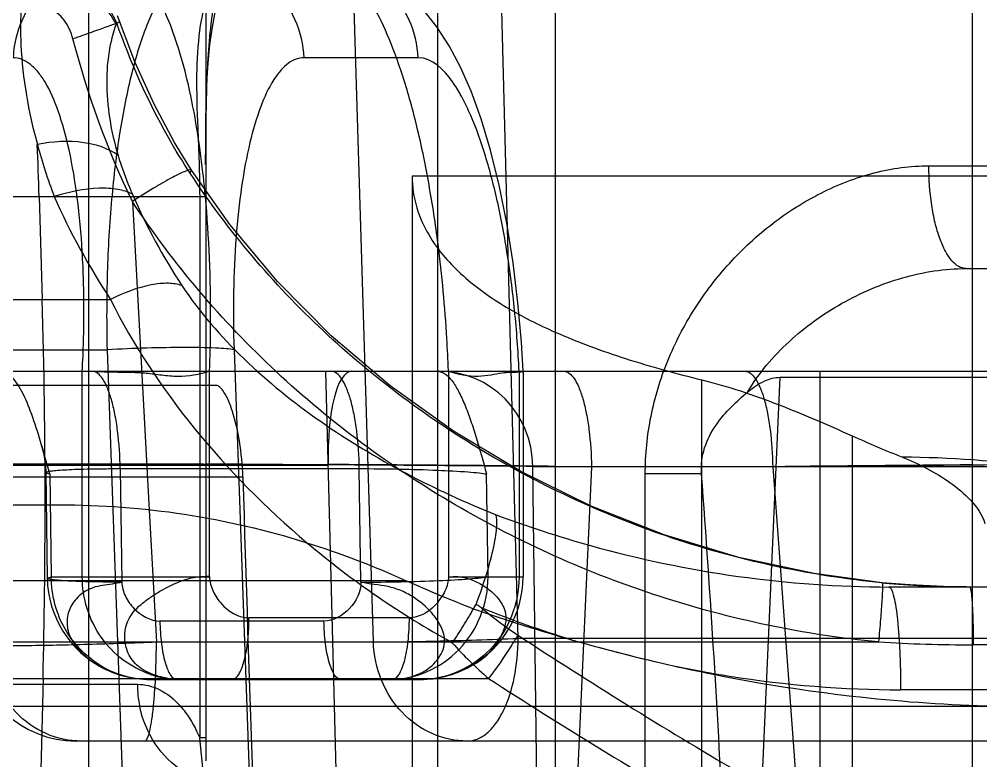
# Model space of a CAD drawing. Header units: millimetres. Extents: x 28656 to 29764, y -21384 to -20601.
# Drawn here: x 29198.267 to 29203.036, y -21147.653 to -21143.971 of the extents above; entities that cross this region are included whole.
import ezdxf

# ---------------------------------------------------------------- set-up
doc = ezdxf.new("R2010")
doc.units = ezdxf.units.MM
doc.header["$LTSCALE"] = 8
doc.layers.add('Cav-cor', color=30, linetype='Continuous')
doc.layers.add('dim', color=3, linetype='Continuous', lineweight=15)

# ---------------------------------------------------------------- blocks, each defined once
blk = doc.blocks.new('20160903.083224')
at = {"layer": 'Cav-cor', "color": 241}
for p, q in [((-24.9954, 14.1027), (-24.9954, 7.4386)), ((-23.2614, 14.1027), (-23.2614, 4.1067)), ((-23.4456, 7.9317), (-23.5553, 12.1647)), ((-24.1635, 7.9139), (-24.2673, 11.3396)), ((-25.5774, 11.2467), (-25.5774, 6.0957)), ((-23.8434, 3.4947), (-23.8434, 11.2467)), ((-21.1914, 3.4947), (-21.1914, 11.2467)), ((-25.4368, 10.9876), (-25.4394, 10.9806)), ((-25.4368, 10.9876), (-25.4213, 10.9918)), ((-23.9411, 10.8144), (-24.5065, 10.8144)), ((-25.0725, 10.2412), (-25.0658, 10.2557)), ((-21.4083, 10.2777), (-19.8493, 10.2777)), ((-23.9714, 10.2267), (-23.9714, 4.7465)), ((-19.185, 10.2267), (-23.9714, 10.2267)), ((-39.9895, 10.1247), (-24.9954, 10.1247)), ((-25.8216, 10.1247), (-25.8062, 9.6147)), ((-25.0252, 10.1247), (-25.0252, 7.4386)), ((-25.3592, 10.0999), (-25.2754, 8.5679)), ((-21.2234, 9.7677), (-17.9008, 9.7677)), ((-40.7306, 9.6147), (-25.4681, 9.6147)), ((-26.6612, 9.3645), (-25.4846, 9.3645)), ((-25.4846, 9.3645), (-25.4055, 7.1643)), ((-24.8546, 9.3645), (-24.7755, 7.1643)), ((-27.124, 9.2577), (-17.8667, 9.2577)), ((-25.6075, 8.2377), (-25.6075, 9.2577)), ((-25.5402, 9.2556), (-25.6075, 9.2577)), ((-24.9767, 8.2377), (-24.9767, 9.2577)), ((-24.3444, 7.1643), (-24.3994, 9.2577)), ((-23.7913, 9.2577), (-23.7914, 9.2607)), ((-23.7906, 9.2577), (-23.7906, 8.2377)), ((-23.441, 9.2577), (-23.441, 8.2377)), ((-23.441, 9.2577), (-23.4212, 9.2559)), ((-23.4212, 9.2558), (-23.4212, 8.2377)), ((-21.9467, 7.1157), (-21.9467, 9.2577)), ((-22.5336, 5.3124), (-22.5336, 9.2147)), ((-22.285, 6.085), (-22.1462, 9.2278)), ((-22.1462, 9.2278), (-19.6151, 9.2278)), ((-24.9439, 9.1877), (-40.3423, 9.1877)), ((-21.7895, 8.9374), (-21.7895, 5.4919)), ((-25.7719, 8.7598), (-25.8091, 8.8914)), ((-26.6006, 8.7922), (-24.3871, 8.7922)), ((-24.8153, 8.7967), (-24.9958, 8.7974)), ((-23.3093, 3.621), (-23.3723, 8.7839)), ((-20.316, 8.7839), (-23.3723, 8.7839)), ((-23.0818, 8.7839), (-23.2608, 8.7857)), ((-23.0818, 8.7839), (-23.223, 5.6877)), ((-22.1829, 8.7839), (-21.9523, 5.6877)), ((-24.8108, 8.7313), (-33.4839, 8.7313)), ((-25.7885, 8.755), (-25.7809, 8.2304)), ((-25.7686, 8.7477), (-25.7719, 8.7598)), ((-25.7686, 8.7477), (-25.7612, 8.2377)), ((-25.4195, 8.7744), (-25.4114, 8.211)), ((-25.4195, 8.7744), (-24.2335, 8.7744)), ((-24.2254, 8.211), (-24.2335, 8.7744)), ((-23.5947, 8.2377), (-23.6021, 8.7477)), ((-22.815, 6.7077), (-22.815, 8.7477)), ((-22.5359, 8.7477), (-22.815, 8.7477)), ((-57.1862, 8.5947), (-25.7221, 8.5947)), ((-25.2754, 8.5679), (-25.2397, 7.9139)), ((-34.5628, 8.2197), (-24.0036, 8.2197)), ((-25.7809, 8.2304), (-25.7612, 8.2377)), ((-25.7612, 8.2377), (-24.9767, 8.2377)), ((-23.7906, 8.2377), (-23.4212, 8.2377)), ((-21.6404, 8.2077), (-21.6401, 8.2078)), ((-5.2623, 8.1867), (-21.6071, 8.1867)), ((-24.4086, 8.0177), (-25.2225, 8.0177)), ((-23.9867, 8.0337), (-24.7806, 8.0337)), ((-18.8754, 7.9317), (-23.4456, 7.9317)), ((-26.0788, 7.9139), (-21.6581, 7.9139)), ((-19.6758, 7.8998), (-21.1881, 7.8998)), ((-25.5034, 7.7837), (-25.5012, 7.7826)), ((-23.6826, 7.7924), (-23.6842, 7.7915)), ((-28.4677, 7.7326), (-23.592, 7.7326)), ((-25.8019, 7.7326), (-25.8354, 6.3618)), ((-25.2751, 7.7277), (-23.9258, 7.7277)), ((-27.3108, 7.7039), (-25.3339, 7.7039)), ((-5.0086, 7.6767), (-21.5484, 7.6767)), ((-31.5858, 7.5947), (-10.4642, 7.5947)), ((-12.4404, 7.4217), (-25.6387, 7.4217)), ((-24.9954, 7.4386), (-25.0252, 7.4385)), ((-25.0072, 7.2702), (-25.0252, 7.4386)), ((-24.9954, 7.4386), (-24.9954, 7.324))]:
    blk.add_line(p, q, dxfattribs=at)
for points in [[(-24.9955, 10.2837), (-24.9953, 10.3866), (-24.9944, 10.49), (-24.9925, 10.5922), (-24.9889, 10.6916), (-24.9828, 10.7877), (-24.9741, 10.8793), (-24.9623, 10.9663), (-24.9472, 11.0483), (-24.9285, 11.1257), (-24.9063, 11.1984), (-24.8802, 11.2662), (-24.8503, 11.329), (-24.8165, 11.3867), (-24.7785, 11.4395), (-24.7358, 11.4874), (-24.6873, 11.5308), (-24.6318, 11.5694), (-24.5665, 11.603)], [(-23.4213, 9.2577), (-23.4297, 9.4029), (-23.4465, 9.5966), (-23.4705, 9.7958), (-23.5018, 9.9932), (-23.5396, 10.1818), (-23.5827, 10.3559), (-23.6295, 10.5114), (-23.679, 10.6474), (-23.7313, 10.7669), (-23.7874, 10.873), (-23.8487, 10.968), (-23.9164, 11.0528), (-23.992, 11.1274), (-24.0755, 11.1903), (-24.166, 11.2399), (-24.2609, 11.2744), (-24.3569, 11.2934), (-24.4304, 11.2977)], [(-25.0658, 10.2557), (-25.1503, 10.3939), (-25.2513, 10.5832), (-25.346, 10.7932), (-25.4329, 11.0226)], [(-21.6401, 8.2078), (-21.978, 8.2533), (-22.3515, 8.3337), (-22.7211, 8.4455), (-23.0827, 8.588), (-23.4324, 8.7601), (-23.7664, 8.9601), (-24.0811, 9.1858), (-24.373, 9.4344), (-24.6388, 9.7026), (-24.8762, 9.9868), (-25.0658, 10.2556)], [(-25.8091, 8.8914), (-25.8014, 8.862), (-25.7903, 8.7903), (-25.7885, 8.7551)], [(-21.2225, 8.1868), (-21.336, 8.1886), (-21.5035, 8.1967), (-21.6401, 8.2078)], [(-25.5034, 7.7838), (-25.4747, 7.7702), (-25.4122, 7.7475), (-25.3453, 7.7328), (-25.2752, 7.7277)], [(-23.9256, 7.7277), (-23.8665, 7.7314), (-23.8085, 7.7424), (-23.7522, 7.7601), (-23.6992, 7.7836), (-23.6832, 7.7922)]]:
    blk.add_lwpolyline(points, dxfattribs=at)
for centre, radius, start, end in [((-59.8858, 9.1015), 34.0795, 1.72049, 2.15661), ((-23.0241, 11.146), 2.9079, 195.1919, 200.5612), ((-30.1238, 9.6588), 5.1484, 6.1397, 6.5216), ((-30.3635, 9.6333), 5.3894, 5.2706, 6.1362), ((-22.5281, 11.5527), 3.5212, 203.9241, 213.3919), ((-22.6036, 11.3372), 3.0058, 203.5542, 213.3971), ((-30.6011, 9.6111), 5.6281, 4.8751, 5.2741), ((-58.9331, 8.6401), 33.1412, 359.9216, 1.68526), ((-18.9915, 15.1791), 6.8401, 245.85452, 248.1337), ((-25.9171, -257.11), 265.9091, 89.553147, 89.670401), ((-25.8664, -251.2286), 260.0274, 89.425867, 89.554218), ((-18.1756, -357.6363), 366.4421, 90.471485, 90.626592), ((-88.1728, 3.8146), 65.8221, 2.714574, 4.298105), ((-62.4113, 8.5885), 36.6193, 358.66072, 0.00978), ((-21.6002, 11.8378), 4.4881, 229.8685, 241.0541), ((-25.271, 8.2377), 0.51, 180.828, 243.1717), ((-25.003, 8.0512), 0.1884, 81.9593, 87.4332), ((-21.314, 14.1876), 6.5459, 245.74009, 248.93905), ((-23.9312, 8.2377), 0.51, 298.9714, 359.9999), ((-21.2003, 12.783), 4.5965, 264.5051, 264.9382), ((-21.2047, 12.727), 4.5403, 264.9309, 269.775), ((-24.0385, 8.2727), 0.2534, 320.7329, 328.6974), ((-27.1544, 10.1496), 4.0564, 329.3051, 329.6603), ((-21.7854, 13.3931), 5.6372, 250.5089, 251.3301), ((-22.68, 9.1672), 1.439, 228.9214, 230.7725), ((-24.7805, 8.1668), 0.1331, 266.2979, 269.9886), ((-20.6587, 16.721), 9.1507, 251.31687, 253.99518), ((-20.6867, 16.626), 9.0516, 253.99944, 254.37354), ((-20.7136, 16.5292), 8.9512, 253.99442, 257.35566), ((-25.6387, 7.9317), 0.51, 183.2377, 270), ((-20.7234, 16.4904), 8.9111, 254.36591, 257.35105), ((-21.1872, 15.7823), 7.8825, 266.57531, 269.99357), ((-25.2703, 8.204), 0.4763, 240.986, 269.4341), ((-23.9319, 8.2392), 0.5115, 270.0767, 299.0048), ((-25.271, 8.1918), 0.4641, 269.5094, 269.9999), ((-25.271, 8.1354), 0.4077, 269.5058, 269.9988), ((-25.1163, 8.2049), 0.4772, 251.3133, 267.4178), ((-25.1172, 8.1939), 0.4662, 267.4657, 269.9975), ((-25.117, 8.1186), 0.3909, 267.0338, 269.9726), ((-24.7915, 7.7043), 0.5425, 180.0376, 191.8102)]:
    blk.add_arc(centre, radius, start, end, dxfattribs=at)
for centre, major_axis, ratio, start_param, end_param in [((-24.2449, 8.7477), (-0.0278, 0.5099), 0.274883, 6.268203, 7.751733), ((-23.8607, 8.7577), (0.2512, 0.4387), 0.954803, 5.264992, 6.783428), ((-21.9354, 5.6877), (-1.3014, 34.9758), 0.079183, 1.480721, 1.56785)]:
    blk.add_ellipse(centre, major_axis=major_axis, ratio=ratio, start_param=start_param, end_param=end_param, dxfattribs=at)
for points, knots in [([(-23.9622, 12.1647), (-24.0626, 12.1648), (-24.2571, 12.134), (-24.5088, 11.9969), (-24.6995, 11.7977), (-24.8861, 11.4659), (-24.9719, 11.0642), (-24.9959, 10.6204), (-24.9955, 10.3729), (-24.9954, 10.2402)], [0, 0, 0, 0, 0.122815, 0.235467, 0.344684, 0.455716, 0.697439, 0.837743, 1, 1, 1, 1]), ([(-24.4513, 11.641), (-24.5203, 11.628), (-24.6488, 11.5845), (-24.8064, 11.4669), (-24.9182, 11.3161), (-24.9911, 11.1407), (-25.0314, 10.9424), (-25.0443, 10.7153), (-25.0342, 10.4403), (-25.0251, 10.2389), (-25.0252, 10.1247)], [0, 0, 0, 0, 0.117587, 0.223176, 0.324705, 0.428355, 0.539033, 0.66227, 0.808624, 1, 1, 1, 1]), ([(-25.4368, 10.9876), (-25.4743, 11.073), (-25.5966, 11.2259), (-25.7772, 11.3016), (-25.8697, 11.3146)], [0, 0, 0, 0, 0.499589, 1, 1, 1, 1]), ([(-25.4612, 11.2977), (-25.523, 11.2977), (-25.6484, 11.2726), (-25.8079, 11.1656), (-25.9176, 11.0056), (-25.9476, 10.8783), (-25.9508, 10.8144)], [0, 0, 0, 0, 0.245567, 0.493688, 0.745468, 1, 1, 1, 1]), ([(-25.8821, 11.2648), (-25.9108, 11.1388), (-25.9266, 10.8389), (-25.8745, 10.545), (-25.8304, 10.384)], [0, 0, 0, 0, 0.43628, 1, 1, 1, 1]), ([(-25.4394, 10.9806), (-25.4803, 11.0591), (-25.6116, 11.1965), (-25.7902, 11.2564), (-25.8821, 11.2649)], [0, 0, 0, 0, 0.489607, 1, 1, 1, 1]), ([(-24.9961, 11.2977), (-25.014, 11.2977), (-25.0517, 11.2909), (-25.1048, 11.2614), (-25.1552, 11.2141), (-25.2238, 11.1215), (-25.2985, 10.9611), (-25.3703, 10.723), (-25.4269, 10.4333), (-25.4664, 10.1022), (-25.4869, 9.7412), (-25.4875, 9.4918), (-25.4846, 9.3645)], [0, 0, 0, 0, 0.025709, 0.053773, 0.086193, 0.124174, 0.21873, 0.338405, 0.48085, 0.642052, 0.817016, 1, 1, 1, 1]), ([(-25.0088, 10.2435), (-25.0255, 10.3898), (-25.0579, 10.5979), (-25.1252, 10.8539), (-25.18, 11.0076), (-25.2409, 11.1312), (-25.3074, 11.2232), (-25.3801, 11.2828), (-25.4358, 11.2977), (-25.4612, 11.2977)], [0, 0, 0, 0, 0.365704, 0.521609, 0.656853, 0.770447, 0.862818, 0.936906, 1, 1, 1, 1]), ([(-24.5065, 10.8144), (-24.5097, 10.8783), (-24.5396, 11.0056), (-24.6494, 11.1656), (-24.8088, 11.2726), (-24.9343, 11.2977), (-24.9961, 11.2977)], [0, 0, 0, 0, 0.254532, 0.506312, 0.754433, 1, 1, 1, 1]), ([(-23.8427, 9.8889), (-23.8553, 9.9877), (-23.884, 10.1781), (-23.9394, 10.4492), (-24.0046, 10.6914), (-24.0779, 10.8988), (-24.1573, 11.067), (-24.2417, 11.1925), (-24.3305, 11.275), (-24.3999, 11.2977), (-24.4307, 11.2977)], [0, 0, 0, 0, 0.18746, 0.362151, 0.52033, 0.658875, 0.775536, 0.869421, 0.942087, 1, 1, 1, 1]), ([(-23.9411, 10.8144), (-23.9443, 10.8783), (-23.9742, 11.0055), (-24.0839, 11.1655), (-24.2433, 11.2725), (-24.3687, 11.2977), (-24.4304, 11.2977)], [0, 0, 0, 0, 0.25453, 0.50631, 0.754432, 1, 1, 1, 1]), ([(-25.6539, 10.9075), (-25.6627, 10.9406), (-25.6897, 11.0037), (-25.7455, 11.0513), (-25.7775, 11.0604)], [0, 0, 0, 0, 0.507542, 1, 1, 1, 1]), ([(-25.4213, 10.9918), (-25.4211, 10.9914), (-25.4235, 10.9908), (-25.4256, 10.9894), (-25.4314, 10.9873), (-25.4385, 10.9845), (-25.4479, 10.981), (-25.464, 10.9749), (-25.4887, 10.966), (-25.523, 10.9536), (-25.563, 10.9394), (-25.6072, 10.9238), (-25.638, 10.913), (-25.6539, 10.9075)], [0, 0, 0, 0, 0.004647, 0.01844, 0.041307, 0.072994, 0.113237, 0.16177, 0.282386, 0.431237, 0.604305, 0.796188, 1, 1, 1, 1]), ([(-25.4394, 10.9806), (-25.4721, 10.8915), (-25.5036, 10.6684), (-25.4653, 10.4482), (-25.4295, 10.3281)], [0, 0, 0, 0, 0.430894, 1, 1, 1, 1]), ([(-25.0725, 10.2412), (-25.1105, 10.299), (-25.2547, 10.536), (-25.3682, 10.7912), (-25.4368, 10.9876)], [0, 0, 0, 0, 0.249497, 1, 1, 1, 1]), ([(-25.6075, 9.2577), (-25.602, 9.3583), (-25.5964, 9.5561), (-25.6043, 9.8441), (-25.6281, 10.1103), (-25.6667, 10.3448), (-25.7186, 10.5384), (-25.7744, 10.6696), (-25.8269, 10.7457), (-25.8657, 10.7844), (-25.9071, 10.8088), (-25.9367, 10.8144), (-25.9508, 10.8144)], [0, 0, 0, 0, 0.180898, 0.355396, 0.517261, 0.660888, 0.781732, 0.876954, 0.914958, 0.947155, 0.974792, 1, 1, 1, 1]), ([(-24.5065, 10.8144), (-24.5199, 10.8144), (-24.5481, 10.8093), (-24.5877, 10.7872), (-24.6251, 10.7517), (-24.6757, 10.6821), (-24.7302, 10.5617), (-24.7818, 10.3831), (-24.8215, 10.1658), (-24.8479, 9.9176), (-24.8599, 9.6468), (-24.858, 9.4599), (-24.8546, 9.3645)], [0, 0, 0, 0, 0.025719, 0.053707, 0.086008, 0.123857, 0.21818, 0.337721, 0.480154, 0.641466, 0.81666, 1, 1, 1, 1]), ([(-23.441, 9.2577), (-23.4456, 9.3585), (-23.46, 9.5569), (-23.497, 9.8449), (-23.5476, 10.1112), (-23.6102, 10.3458), (-23.6723, 10.5151), (-23.7283, 10.6274), (-23.7915, 10.7309), (-23.8721, 10.8144), (-23.9411, 10.8144)], [0, 0, 0, 0, 0.178507, 0.351664, 0.513278, 0.657703, 0.780287, 0.832375, 0.878023, 1, 1, 1, 1]), ([(-25.4295, 10.3281), (-25.4775, 10.3653), (-25.6163, 10.4074), (-25.7549, 10.3982), (-25.8304, 10.384)], [0, 0, 0, 0, 0.441482, 1, 1, 1, 1]), ([(-25.4295, 10.3281), (-25.4248, 10.3123), (-25.4042, 10.2472), (-25.3796, 10.1835), (-25.3589, 10.1361)], [0, 0, 0, 0, 0.241959, 1, 1, 1, 1]), ([(-25.0658, 10.2556), (-25.0674, 10.2581), (-25.0797, 10.2567), (-25.0967, 10.2505), (-25.1263, 10.2375), (-25.1627, 10.2188), (-25.2066, 10.1945), (-25.2733, 10.1552), (-25.3245, 10.1228), (-25.3592, 10.0999)], [0, 0, 0, 0, 0.026293, 0.086223, 0.180596, 0.305912, 0.457144, 0.628173, 1, 1, 1, 1]), ([(-22.815, 8.7477), (-22.815, 8.8437), (-22.7957, 9.0362), (-22.7116, 9.3133), (-22.5782, 9.5704), (-22.4024, 9.8002), (-22.1903, 9.9962), (-21.9485, 10.1503), (-21.6851, 10.2521), (-21.4995, 10.2777), (-21.4083, 10.2777)], [0, 0, 0, 0, 0.126238, 0.252481, 0.378765, 0.505091, 0.63125, 0.756617, 0.880036, 1, 1, 1, 1]), ([(-21.2234, 9.7677), (-21.2359, 9.7677), (-21.2635, 9.7763), (-21.2985, 9.8081), (-21.3297, 9.8565), (-21.3569, 9.9201), (-21.3792, 9.997), (-21.4019, 10.1171), (-21.4083, 10.2125), (-21.4083, 10.2777)], [0, 0, 0, 0, 0.064883, 0.143596, 0.242706, 0.363224, 0.503396, 0.659668, 1, 1, 1, 1]), ([(-21.6404, 8.2077), (-21.9828, 8.2406), (-22.6615, 8.3838), (-23.4504, 8.74), (-24.023, 9.1202), (-24.5489, 9.5597), (-24.8851, 9.9555), (-25.0725, 10.2412)], [0, 0, 0, 0, 0.250758, 0.501006, 0.626036, 0.750898, 1, 1, 1, 1]), ([(-23.9714, 10.2267), (-23.9714, 10.1738), (-23.9558, 10.0716), (-23.8951, 9.9362), (-23.8135, 9.8237), (-23.6882, 9.6976), (-23.5049, 9.569), (-23.3451, 9.4888), (-23.2623, 9.4521)], [0, 0, 0, 0, 0.143122, 0.275031, 0.398139, 0.517276, 0.754731, 1, 1, 1, 1]), ([(-25.3589, 10.1361), (-25.381, 10.1482), (-25.4358, 10.1646), (-25.5682, 10.1709), (-25.6746, 10.1479), (-25.7468, 10.1247)], [0, 0, 0, 0, 0.190891, 0.425054, 1, 1, 1, 1]), ([(-21.6581, 7.9139), (-22.0266, 7.9492), (-22.7576, 8.1022), (-23.6081, 8.484), (-24.2262, 8.8925), (-24.7941, 9.3654), (-25.157, 9.7919), (-25.3592, 10.0999)], [0, 0, 0, 0, 0.250438, 0.500661, 0.625761, 0.750722, 1, 1, 1, 1]), ([(-24.976, 9.2577), (-24.9733, 9.3289), (-24.9669, 9.6062), (-24.9759, 9.884), (-24.9934, 10.0893)], [0, 0, 0, 0, 0.256811, 1, 1, 1, 1]), ([(-23.7914, 9.2607), (-23.7934, 9.3138), (-23.8037, 9.5237), (-23.8229, 9.7332), (-23.8427, 9.8889)], [0, 0, 0, 0, 0.253211, 1, 1, 1, 1]), ([(-22.3065, 9.1555), (-22.2516, 9.2478), (-22.1102, 9.4152), (-21.8447, 9.6055), (-21.5453, 9.7332), (-21.3298, 9.7677), (-21.2234, 9.7677)], [0, 0, 0, 0, 0.249632, 0.500823, 0.752854, 1, 1, 1, 1]), ([(-25.1131, 9.6827), (-25.1344, 9.6907), (-25.1862, 9.6976), (-25.3088, 9.6834), (-25.4038, 9.6464), (-25.4681, 9.6147)], [0, 0, 0, 0, 0.184991, 0.416633, 1, 1, 1, 1]), ([(-25.1131, 9.6827), (-25.0261, 9.5508), (-24.8112, 9.3052), (-24.3022, 8.8959), (-23.8586, 8.6667), (-23.5538, 8.5449)], [0, 0, 0, 0, 0.242617, 0.496014, 1, 1, 1, 1]), ([(-25.4681, 9.6147), (-25.3544, 9.3873), (-25.0643, 8.9499), (-24.6963, 8.5778), (-24.493, 8.4063)], [0, 0, 0, 0, 0.488806, 1, 1, 1, 1]), ([(-23.2623, 9.4521), (-23.1485, 9.4018), (-22.9079, 9.3136), (-22.6611, 9.2458), (-22.5336, 9.2147)], [0, 0, 0, 0, 0.486608, 1, 1, 1, 1]), ([(-24.8546, 9.3645), (-24.8668, 9.3668), (-24.8973, 9.37), (-24.9782, 9.3748), (-25.1101, 9.3762), (-25.2897, 9.3733), (-25.4186, 9.3681), (-25.4846, 9.3645)], [0, 0, 0, 0, 0.059057, 0.145404, 0.386039, 0.685992, 1, 1, 1, 1]), ([(-25.8091, 8.8914), (-25.8227, 8.9376), (-25.8495, 9.0238), (-25.8888, 9.1243), (-25.9253, 9.1901), (-25.9568, 9.2331), (-25.9907, 9.2577), (-26.0124, 9.2577)], [0, 0, 0, 0, 0.333039, 0.624098, 0.746358, 0.84972, 1, 1, 1, 1]), ([(-25.4195, 8.7744), (-25.4204, 8.8368), (-25.4261, 8.9275), (-25.4441, 9.0418), (-25.4608, 9.1141), (-25.4816, 9.1741), (-25.5066, 9.2254), (-25.5387, 9.2577), (-25.5599, 9.2577)], [0, 0, 0, 0, 0.357629, 0.519291, 0.662367, 0.782946, 0.878734, 1, 1, 1, 1]), ([(-24.9767, 9.2576), (-25.0267, 9.24), (-25.1076, 9.227), (-25.2127, 9.2372), (-25.2889, 9.2482), (-25.3616, 9.2518), (-25.4449, 9.2519), (-25.5037, 9.2541), (-25.5402, 9.2556)], [0, 0, 0, 0, 0.280929, 0.421978, 0.559011, 0.68826, 0.806877, 1, 1, 1, 1]), ([(-24.2335, 8.7744), (-24.2344, 8.8368), (-24.2401, 8.9275), (-24.2581, 9.0418), (-24.2748, 9.1141), (-24.2956, 9.1741), (-24.3205, 9.2254), (-24.3527, 9.2577), (-24.3739, 9.2577)], [0, 0, 0, 0, 0.357629, 0.51929, 0.662367, 0.782946, 0.878734, 1, 1, 1, 1]), ([(-23.8459, 9.2577), (-23.8176, 9.2577), (-23.7754, 9.2177), (-23.7391, 9.1563), (-23.7085, 9.0894), (-23.6802, 9.0127), (-23.6435, 8.8979), (-23.6189, 8.8085), (-23.6021, 8.7477)], [0, 0, 0, 0, 0.145975, 0.252603, 0.379223, 0.521448, 0.675001, 1, 1, 1, 1]), ([(-23.4212, 9.256), (-23.4212, 9.2554), (-23.4245, 9.2548), (-23.4286, 9.2538), (-23.4374, 9.253), (-23.4488, 9.2523), (-23.4636, 9.252), (-23.4893, 9.2514), (-23.5285, 9.2486), (-23.5822, 9.2376), (-23.6715, 9.2266), (-23.7436, 9.2411), (-23.7906, 9.2576)], [0, 0, 0, 0, 0.005051, 0.018727, 0.041144, 0.072222, 0.111855, 0.159749, 0.278827, 0.427268, 0.59979, 1, 1, 1, 1]), ([(-23.2194, 9.2577), (-23.1987, 9.2577), (-23.1671, 9.2261), (-23.1426, 9.1757), (-23.1223, 9.1169), (-23.1059, 9.0461), (-23.0882, 8.934), (-23.0827, 8.8451), (-23.0818, 8.7839)], [0, 0, 0, 0, 0.121266, 0.216983, 0.337634, 0.480773, 0.642373, 1, 1, 1, 1]), ([(-22.3206, 9.2577), (-22.2998, 9.2577), (-22.2683, 9.2261), (-22.2438, 9.1757), (-22.2234, 9.1169), (-22.207, 9.0461), (-22.1894, 8.934), (-22.1838, 8.8451), (-22.1829, 8.7839)], [0, 0, 0, 0, 0.121266, 0.216983, 0.337634, 0.480773, 0.642373, 1, 1, 1, 1]), ([(-22.5336, 9.2147), (-22.4051, 9.1833), (-22.1534, 9.0976), (-21.9105, 8.9917), (-21.7895, 8.9374)], [0, 0, 0, 0, 0.499297, 1, 1, 1, 1]), ([(-22.3065, 9.1555), (-22.2812, 9.1771), (-22.2314, 9.2107), (-22.1724, 9.2278), (-22.1462, 9.2278)], [0, 0, 0, 0, 0.559747, 1, 1, 1, 1]), ([(-24.8108, 8.7313), (-24.8126, 8.7912), (-24.8227, 8.9019), (-24.8547, 9.044), (-24.8903, 9.1353), (-24.9208, 9.1778), (-24.9371, 9.1877), (-24.9439, 9.1877)], [0, 0, 0, 0, 0.367457, 0.677986, 0.893153, 0.958774, 1, 1, 1, 1]), ([(-22.5359, 8.7477), (-22.5391, 8.791), (-22.5282, 8.8785), (-22.4694, 8.9911), (-22.3914, 9.0809), (-22.3344, 9.1317), (-22.3065, 9.1555)], [0, 0, 0, 0, 0.268483, 0.528784, 0.773666, 1, 1, 1, 1]), ([(-20.6074, 8.7455), (-20.684, 8.7585), (-20.9924, 8.8061), (-21.3047, 8.83), (-21.5391, 8.8311)], [0, 0, 0, 0, 0.248913, 1, 1, 1, 1]), ([(-21.539, 8.8311), (-21.4565, 8.7978), (-21.3357, 8.7357), (-21.1977, 8.622), (-21.1431, 8.5453), (-21.1307, 8.502)], [0, 0, 0, 0, 0.496901, 0.748142, 1, 1, 1, 1]), ([(-26.887, 8.7839), (-26.8698, 8.7856), (-26.8236, 8.7877), (-26.7373, 8.7905), (-26.6174, 8.7928), (-26.3948, 8.7957), (-26.0464, 8.7979), (-25.5564, 8.7987), (-24.9882, 8.7976), (-24.1545, 8.7938), (-23.5133, 8.7885), (-23.0818, 8.7839)], [0, 0, 0, 0, 0.013671, 0.03645, 0.068084, 0.108206, 0.211936, 0.342753, 0.494456, 0.65984, 1, 1, 1, 1]), ([(-22.1829, 8.7839), (-22.0021, 8.7858), (-21.7308, 8.7886), (-21.3691, 8.7919), (-21.0979, 8.7942), (-20.8718, 8.7958), (-20.691, 8.7969), (-20.5554, 8.7976), (-20.4197, 8.7982), (-20.3067, 8.7984), (-20.2163, 8.7983), (-20.1484, 8.7984), (-20.0807, 8.7969), (-20.0353, 8.7978), (-20.0129, 8.7949)], [0, 0, 0, 0, 0.250004, 0.375006, 0.500008, 0.62501, 0.687511, 0.750012, 0.812514, 0.875014, 0.906265, 0.937517, 0.968763, 1, 1, 1, 1]), ([(-25.7885, 8.7551), (-25.7885, 8.756), (-25.786, 8.7579), (-25.7776, 8.7605), (-25.7582, 8.7637), (-25.7265, 8.7666), (-25.6828, 8.7694), (-25.6287, 8.7716), (-25.5655, 8.7732), (-25.4947, 8.7742), (-25.4452, 8.7744), (-25.4195, 8.7744)], [0, 0, 0, 0, 0.007022, 0.021304, 0.075014, 0.162109, 0.280692, 0.42786, 0.599866, 0.792259, 1, 1, 1, 1]), ([(-25.7686, 8.7477), (-25.7736, 8.7487), (-25.7793, 8.7501), (-25.7885, 8.753), (-25.7885, 8.7551)], [0, 0, 0, 0, 0.710453, 1, 1, 1, 1]), ([(-24.2335, 8.7744), (-24.1672, 8.7744), (-24.0376, 8.7731), (-23.8575, 8.7677), (-23.7255, 8.7609), (-23.6446, 8.7538), (-23.6143, 8.75), (-23.6021, 8.7477)], [0, 0, 0, 0, 0.314442, 0.614721, 0.855132, 0.941186, 1, 1, 1, 1]), ([(-25.7221, 8.5947), (-25.5143, 8.5947), (-25.0979, 8.5641), (-24.6912, 8.4693), (-24.493, 8.4063)], [0, 0, 0, 0, 0.499905, 1, 1, 1, 1]), ([(-23.6536, 8.1006), (-23.6347, 8.1512), (-23.6023, 8.2461), (-23.5707, 8.3612), (-23.556, 8.4404), (-23.5509, 8.4858), (-23.5504, 8.5202), (-23.5539, 8.5396), (-23.5576, 8.5464)], [0, 0, 0, 0, 0.35129, 0.653013, 0.775527, 0.875172, 0.949792, 1, 1, 1, 1]), ([(-23.5538, 8.5449), (-23.4004, 8.4875), (-22.7711, 8.2825), (-22.105, 8.1867), (-21.6071, 8.1867)], [0, 0, 0, 0, 0.247504, 1, 1, 1, 1]), ([(-25.4114, 8.211), (-25.437, 8.211), (-25.4864, 8.2112), (-25.5571, 8.2122), (-25.6204, 8.2138), (-25.6745, 8.216), (-25.7183, 8.2188), (-25.7502, 8.2217), (-25.7698, 8.2249), (-25.7784, 8.2275), (-25.7809, 8.2295), (-25.7809, 8.2303)], [0, 0, 0, 0, 0.206777, 0.398949, 0.570726, 0.717845, 0.836629, 0.924185, 0.97835, 0.992857, 1, 1, 1, 1]), ([(-25.5013, 7.7875), (-25.5791, 7.8306), (-25.7139, 7.9642), (-25.7612, 8.1471), (-25.7612, 8.2377)], [0, 0, 0, 0, 0.495538, 1, 1, 1, 1]), ([(-25.4114, 8.211), (-25.4429, 8.2025), (-25.4907, 8.1979), (-25.5517, 8.1854), (-25.6026, 8.1622), (-25.6519, 8.1183), (-25.6841, 8.0502), (-25.6849, 7.9748), (-25.6503, 7.9001), (-25.5868, 7.8346), (-25.5328, 7.7986), (-25.5031, 7.7834)], [0, 0, 0, 0, 0.144948, 0.211878, 0.27485, 0.391133, 0.496575, 0.599936, 0.71475, 0.851965, 1, 1, 1, 1]), ([(-25.2692, 7.7528), (-25.318, 7.7694), (-25.4113, 7.8191), (-25.5211, 7.934), (-25.5914, 8.0781), (-25.6075, 8.1846), (-25.6075, 8.2377)], [0, 0, 0, 0, 0.245958, 0.494818, 0.746543, 1, 1, 1, 1]), ([(-25.4114, 8.211), (-25.4108, 8.187), (-25.3967, 8.1377), (-25.341, 8.059), (-25.2697, 8.0177), (-25.2225, 8.0177)], [0, 0, 0, 0, 0.249243, 0.511083, 1, 1, 1, 1]), ([(-25.2583, 7.7526), (-25.2872, 7.7636), (-25.3393, 7.7931), (-25.4067, 7.8882), (-25.3985, 8.0227), (-25.3205, 8.0992), (-25.2641, 8.1399), (-25.1996, 8.1806), (-25.1121, 8.2225), (-25.0337, 8.2412), (-24.9946, 8.2394)], [0, 0, 0, 0, 0.118262, 0.221657, 0.434033, 0.559612, 0.628956, 0.700726, 0.850329, 1, 1, 1, 1]), ([(-24.9767, 8.2377), (-24.9755, 8.2131), (-24.9616, 8.1631), (-24.9072, 8.0813), (-24.837, 8.0371), (-24.7891, 8.034)], [0, 0, 0, 0, 0.250676, 0.511724, 1, 1, 1, 1]), ([(-24.2254, 8.211), (-24.2252, 8.163), (-24.2702, 8.0698), (-24.362, 8.0177), (-24.4086, 8.0177)], [0, 0, 0, 0, 0.507058, 1, 1, 1, 1]), ([(-24.2254, 8.211), (-24.1592, 8.211), (-24.0299, 8.2124), (-23.8501, 8.2177), (-23.7181, 8.2245), (-23.6372, 8.2316), (-23.6069, 8.2354), (-23.5947, 8.2377)], [0, 0, 0, 0, 0.314032, 0.614133, 0.854901, 0.941167, 1, 1, 1, 1]), ([(-24.085, 7.7277), (-24.0437, 7.7277), (-23.9836, 7.7352), (-23.9133, 7.7654), (-23.8715, 7.7956), (-23.8389, 7.8328), (-23.8161, 7.8753), (-23.8071, 7.9226), (-23.8173, 7.9704), (-23.8409, 8.0158), (-23.8869, 8.0771), (-23.9507, 8.1305), (-24.027, 8.1709), (-24.1135, 8.1972), (-24.1819, 8.1994), (-24.2254, 8.211)], [0, 0, 0, 0, 0.134945, 0.193851, 0.248669, 0.302125, 0.35457, 0.404954, 0.455908, 0.511208, 0.571508, 0.70604, 0.778962, 0.852867, 1, 1, 1, 1]), ([(-24.085, 7.7277), (-24.0211, 7.7277), (-23.8912, 7.7546), (-23.7283, 7.8689), (-23.6199, 8.0383), (-23.5947, 8.1715), (-23.5947, 8.2377)], [0, 0, 0, 0, 0.245452, 0.49355, 0.745424, 1, 1, 1, 1]), ([(-23.441, 8.2377), (-23.441, 8.1715), (-23.4661, 8.0383), (-23.5745, 7.8689), (-23.7374, 7.7546), (-23.8673, 7.7277), (-23.9312, 7.7277)], [0, 0, 0, 0, 0.254556, 0.506437, 0.754541, 1, 1, 1, 1]), ([(-23.7906, 8.2377), (-23.791, 8.2294), (-23.7952, 8.1955), (-23.8086, 8.1631), (-23.822, 8.1411)], [0, 0, 0, 0, 0.244003, 1, 1, 1, 1]), ([(-23.7906, 8.2377), (-23.7309, 8.2462), (-23.6398, 8.2158), (-23.5559, 8.1467), (-23.5261, 8.1062), (-23.5171, 8.085)], [0, 0, 0, 0, 0.551928, 0.789132, 1, 1, 1, 1]), ([(-21.6401, 8.2078), (-21.6395, 8.2078), (-21.639, 8.2051), (-21.6385, 8.2014), (-21.6383, 8.1941), (-21.6383, 8.1797), (-21.6392, 8.1552), (-21.6412, 8.1193), (-21.6442, 8.0755), (-21.6481, 8.0254), (-21.6528, 7.9708), (-21.6563, 7.9331), (-21.6581, 7.9139)], [0, 0, 0, 0, 0.005883, 0.020515, 0.044271, 0.077098, 0.168826, 0.292151, 0.442792, 0.615379, 0.803787, 1, 1, 1, 1]), ([(-21.6071, 8.1867), (-21.6021, 8.1867), (-21.5912, 8.1715), (-21.5829, 8.1431), (-21.5728, 8.0954), (-21.5646, 8.033), (-21.5575, 7.9565), (-21.5504, 7.8364), (-21.5484, 7.7418), (-21.5484, 7.6767)], [0, 0, 0, 0, 0.029025, 0.088739, 0.181612, 0.304806, 0.454152, 0.624251, 1, 1, 1, 1]), ([(-21.2057, 8.1867), (-21.205, 8.1867), (-21.2034, 8.1846), (-21.2012, 8.1777), (-21.1985, 8.1618), (-21.1958, 8.1361), (-21.1933, 8.1011), (-21.1912, 8.0584), (-21.189, 7.9904), (-21.1882, 7.9368), (-21.1881, 7.8998)], [0, 0, 0, 0, 0.007447, 0.022745, 0.079514, 0.170537, 0.293169, 0.44307, 0.615542, 1, 1, 1, 1]), ([(-23.8424, 8.1124), (-23.8607, 8.0899), (-23.9035, 8.0518), (-23.9597, 8.0337), (-23.9867, 8.0337)], [0, 0, 0, 0, 0.517981, 1, 1, 1, 1]), ([(-23.7709, 7.9088), (-23.7527, 7.9362), (-23.7191, 7.9937), (-23.6835, 8.05), (-23.6664, 8.0789)], [0, 0, 0, 0, 0.494224, 1, 1, 1, 1]), ([(-23.6536, 8.1006), (-23.6486, 8.0976), (-23.6377, 8.0928), (-23.6292, 8.0844), (-23.6242, 8.0814)], [0, 0, 0, 0, 0.499028, 1, 1, 1, 1]), ([(-23.5171, 8.085), (-23.5115, 8.0716), (-23.5067, 8.0522), (-23.5065, 8.0327), (-23.5067, 8.0276)], [0, 0, 0, 0, 0.740507, 1, 1, 1, 1]), ([(-25.2225, 8.0177), (-25.222, 7.9803), (-25.2174, 7.9109), (-25.2032, 7.8301), (-25.1853, 7.7779), (-25.1703, 7.7471), (-25.151, 7.7277), (-25.1383, 7.7277)], [0, 0, 0, 0, 0.357708, 0.662288, 0.782966, 0.878706, 1, 1, 1, 1]), ([(-24.7853, 7.9322), (-24.7845, 7.9404), (-24.7817, 7.9742), (-24.7806, 8.0081), (-24.7806, 8.0337)], [0, 0, 0, 0, 0.244217, 1, 1, 1, 1]), ([(-24.3244, 7.7277), (-24.3371, 7.7277), (-24.3564, 7.7471), (-24.3714, 7.7779), (-24.3894, 7.8301), (-24.4036, 7.9109), (-24.4081, 7.9803), (-24.4086, 8.0177)], [0, 0, 0, 0, 0.121294, 0.217034, 0.337712, 0.642292, 1, 1, 1, 1]), ([(-23.9867, 8.0337), (-23.9867, 7.9946), (-23.9906, 7.9218), (-24.0044, 7.8367), (-24.0226, 7.7813), (-24.0379, 7.7487), (-24.0578, 7.7277), (-24.0711, 7.7277)], [0, 0, 0, 0, 0.355401, 0.661301, 0.782955, 0.879373, 1, 1, 1, 1]), ([(-23.5067, 8.0276), (-23.5077, 8.0052), (-23.5201, 7.9586), (-23.5711, 7.8704), (-23.6351, 7.8191), (-23.6823, 7.7927)], [0, 0, 0, 0, 0.221879, 0.465593, 1, 1, 1, 1]), ([(-24.8649, 7.7277), (-24.8551, 7.7277), (-24.8395, 7.7395), (-24.826, 7.761), (-24.81, 7.7966), (-24.7952, 7.8543), (-24.788, 7.9044), (-24.7853, 7.9322)], [0, 0, 0, 0, 0.128195, 0.221622, 0.337875, 0.634725, 1, 1, 1, 1]), ([(-24.1635, 7.9139), (-24.1223, 7.9136), (-24.0201, 7.9148), (-23.7808, 7.9199), (-23.5827, 7.9262), (-23.4456, 7.9317)], [0, 0, 0, 0, 0.172279, 0.426598, 1, 1, 1, 1]), ([(-23.6973, 7.4217), (-23.6806, 7.4217), (-23.6452, 7.4293), (-23.5969, 7.4604), (-23.5536, 7.509), (-23.5008, 7.5994), (-23.457, 7.7427), (-23.4456, 7.8663), (-23.4456, 7.9317)], [0, 0, 0, 0, 0.081493, 0.171836, 0.276308, 0.396869, 0.680596, 1, 1, 1, 1]), ([(-23.4469, 7.9481), (-23.4582, 7.9292), (-23.5036, 7.8555), (-23.5529, 7.784), (-23.592, 7.7326)], [0, 0, 0, 0, 0.254003, 1, 1, 1, 1]), ([(-23.4469, 7.9481), (-23.0888, 7.7132), (-22.3581, 7.2575), (-21.2229, 6.6319), (-20.0447, 6.075), (-19.2282, 5.7717), (-18.8148, 5.6367)], [0, 0, 0, 0, 0.247529, 0.497383, 0.748698, 1, 1, 1, 1]), ([(-26.1479, 7.9029), (-26.1479, 7.9024), (-26.146, 7.9014), (-26.1403, 7.9001), (-26.1266, 7.8987), (-26.1045, 7.8976), (-26.0735, 7.8966), (-26.0345, 7.8961), (-25.9877, 7.8959), (-25.9336, 7.8961), (-25.8488, 7.897), (-25.7298, 7.899), (-25.5751, 7.9028), (-25.4098, 7.9077), (-25.2968, 7.9117), (-25.2397, 7.9139)], [0, 0, 0, 0, 0.001764, 0.005701, 0.020775, 0.045491, 0.079574, 0.122695, 0.174404, 0.234093, 0.30114, 0.454215, 0.626833, 0.811616, 1, 1, 1, 1]), ([(-25.6126, 7.4217), (-25.6721, 7.4217), (-25.7941, 7.4479), (-25.9469, 7.5582), (-26.0502, 7.7212), (-26.0768, 7.8493), (-26.0788, 7.9139)], [0, 0, 0, 0, 0.239842, 0.485655, 0.739812, 1, 1, 1, 1]), ([(-25.2546, 7.5909), (-25.2522, 7.6145), (-25.2432, 7.722), (-25.2401, 7.8298), (-25.2397, 7.9139)], [0, 0, 0, 0, 0.22005, 1, 1, 1, 1]), ([(-23.6973, 7.4217), (-23.7568, 7.4217), (-23.8788, 7.4479), (-24.0316, 7.5582), (-24.1348, 7.7212), (-24.1614, 7.8493), (-24.1635, 7.9139)], [0, 0, 0, 0, 0.239843, 0.485656, 0.739812, 1, 1, 1, 1]), ([(-25.5009, 7.7823), (-25.466, 7.7646), (-25.3916, 7.7386), (-25.3135, 7.7281), (-25.2745, 7.7277)], [0, 0, 0, 0, 0.500905, 1, 1, 1, 1]), ([(-22.6748, 7.7955), (-22.5827, 7.7762), (-22.211, 7.7075), (-21.8322, 7.6767), (-21.5484, 7.6767)], [0, 0, 0, 0, 0.249012, 1, 1, 1, 1]), ([(-22.6747, 7.7955), (-22.5317, 7.7634), (-21.9534, 7.6488), (-21.3624, 7.5947), (-20.9194, 7.5947)], [0, 0, 0, 0, 0.248613, 1, 1, 1, 1]), ([(-25.1373, 7.7282), (-25.1684, 7.7298), (-25.2096, 7.7363), (-25.2488, 7.749), (-25.2583, 7.7526)], [0, 0, 0, 0, 0.755285, 1, 1, 1, 1]), ([(-23.592, 7.7326), (-23.2275, 7.4966), (-22.4838, 7.0393), (-21.3279, 6.4131), (-20.1281, 5.8575), (-19.2975, 5.5559), (-18.8773, 5.4212)], [0, 0, 0, 0, 0.247388, 0.497208, 0.748578, 1, 1, 1, 1]), ([(-25.3339, 7.7039), (-25.2971, 7.7039), (-25.2153, 7.6831), (-25.1515, 7.6294), (-25.1221, 7.5965)], [0, 0, 0, 0, 0.455034, 1, 1, 1, 1]), ([(-25.1062, 7.2702), (-25.1609, 7.306), (-25.2571, 7.4024), (-25.3088, 7.5279), (-25.3224, 7.5933)], [0, 0, 0, 0, 0.494521, 1, 1, 1, 1]), ([(-25.2979, 7.4217), (-25.2924, 7.4217), (-25.2809, 7.4396), (-25.2725, 7.4713), (-25.2619, 7.5255), (-25.2571, 7.567), (-25.2546, 7.5909)], [0, 0, 0, 0, 0.092612, 0.289184, 0.595368, 1, 1, 1, 1]), ([(-25.1221, 7.5965), (-25.1131, 7.5864), (-25.074, 7.5383), (-25.0439, 7.4832), (-25.0252, 7.4386)], [0, 0, 0, 0, 0.218285, 1, 1, 1, 1])]:
    blk.add_open_spline(points, degree=3, knots=knots, dxfattribs=at)
for points in [[(-25.3592, 10.0999), (-25.4837, 10.358), (-25.5801, 10.6306), (-25.6539, 10.9075)], [(-24.493, 8.4063), (-24.3266, 8.3535), (-24.1627, 8.2915), (-24.0036, 8.2197)], [(-23.6255, 8.0825), (-23.4796, 8.0247), (-23.3317, 7.9715), (-23.1816, 7.9255)], [(-23.59, 8.0525), (-23.5443, 8.0151), (-23.4963, 7.9805), (-23.4469, 7.9481)], [(-23.7724, 7.9103), (-23.7169, 7.8468), (-23.656, 7.7876), (-23.592, 7.7326)]]:
    blk.add_open_spline(points, degree=3, dxfattribs=at)

msp = doc.modelspace()

# ---------------------------------------------------------------- block references
at = {"layer": 'dim'}
msp.add_blockref('20160903.083224', (29224.1868, -21154.9766), dxfattribs=at)

doc.saveas('drawing.dxf')
